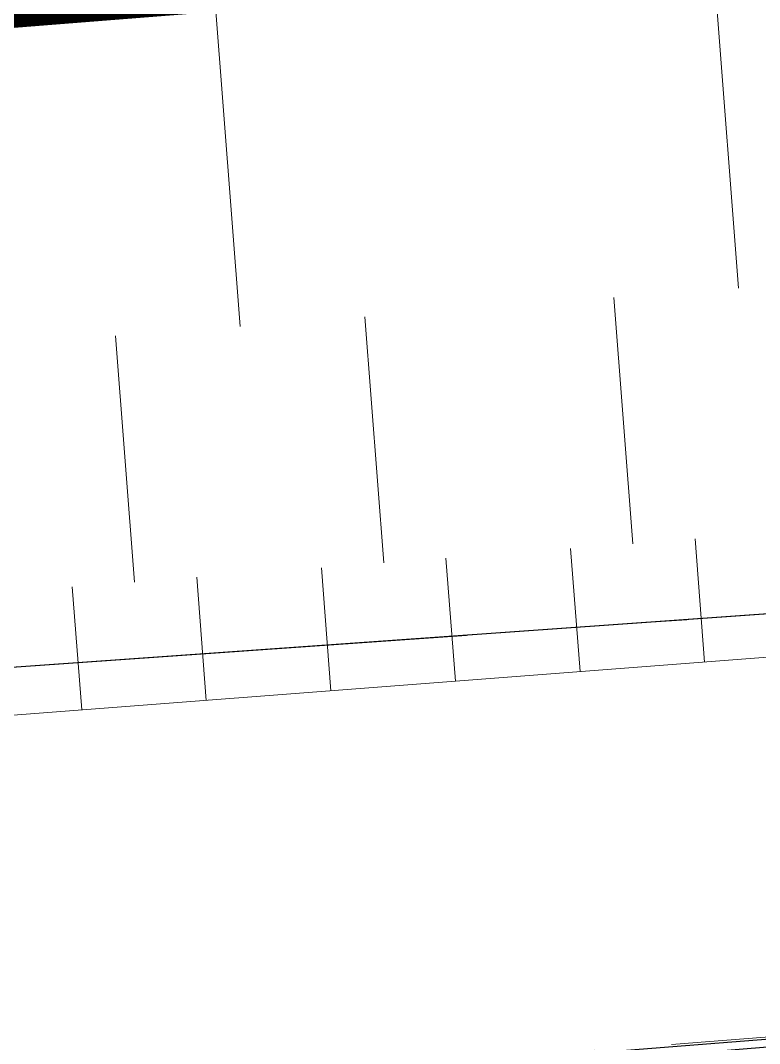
# Model space of a CAD drawing. Header units: metres. Extents: x 1851758 to 1852050, y 5187822 to 5188223.
# Drawn here: x 1851957.33 to 1851959.126, y 5187883.9 to 5187886.386 of the extents above; entities that cross this region are included whole.
import ezdxf

# ---------------------------------------------------------------- set-up
doc = ezdxf.new("R2010")
doc.units = ezdxf.units.M
doc.header["$LTSCALE"] = 2.5
for name, pattern in [('L18', [0.6, 0.4, -0.2]), ('L5', [1.15, 0.8, -0.175, 0, -0.175]), ('L8', [0.225, 0.15, -0.075])]:
    doc.linetypes.add(name, pattern=pattern)
for name, color, linetype, lineweight in [('PAR', 11, 'L5', 30), ('PAR_ALIGNT', 1, 'L18', 30), ('PRO_DEMOL_TAL', 34, 'CONTINUOUS', 20), ('PRO_DEMOL_TAL_HAC', 32, 'CONTINUOUS', 15), ('PRO_PAR_SURF', 157, 'CONTINUOUS', 20), ('VOI', 251, 'CONTINUOUS', 20)]:
    doc.layers.add(name, color=color, linetype=linetype, lineweight=lineweight)
doc.layers.add('PFM_VRD ET 2D', color=7, linetype='CONTINUOUS')
doc.layers.add('PRO_PAR_CONT_DA', color=40, linetype='CONTINUOUS', plot=False)

msp = doc.modelspace()

# ---------------------------------------------------------------- linework, layer by layer
at = {"layer": 'PAR', "flags": 128}
msp.add_lwpolyline([(1851757.77, 5187868.487), (1851833.6918, 5187875.6402), (1851863.5824, 5187878.1707), (1851981.4866, 5187886.528), (1851987.4718, 5187886.9522), (1852004.3774, 5187888.6518), (1852028.9496, 5187890.8198)], dxfattribs=at)
at = {"layer": 'PAR_ALIGNT', "ltscale": 2.5, "const_width": 0.25, "flags": 128}
msp.add_lwpolyline([(1851863.4796, 5187879.0507), (1851981.3715, 5187888.4018)], dxfattribs=at)
msp.add_lwpolyline([(1851863.4796, 5187879.0507), (1851981.3715, 5187888.4018)], dxfattribs=at)
at = {"layer": 'PFM_VRD ET 2D', "flags": 128}
msp.add_lwpolyline([(1851956.2753, 5187883.6546), (1851964.1803, 5187884.3084), (1851956.2724, 5187883.6825), (1851954.1944, 5187883.5219), (1851956.2753, 5187883.6546)], close=True, dxfattribs=at)
at = {"layer": 'PRO_DEMOL_TAL', "flags": 128}
msp.add_lwpolyline([(1851945.1351, 5187883.7407), (1851953.8454, 5187884.431), (1851969.8934, 5187885.6652, 0.04826), (1851974.4121, 5187886.4558)], format="xyb", dxfattribs=at)
at = {"layer": 'PRO_DEMOL_TAL_HAC'}
for p, q in [((1851959.0753, 5187885.7359), (1851959.0026, 5187886.6806)), ((1851957.8641, 5187885.6427), (1851957.7928, 5187886.5703)), ((1851958.8185, 5187885.1144), (1851958.7725, 5187885.7126)), ((1851958.2129, 5187885.0678), (1851958.1669, 5187885.666)), ((1851957.6073, 5187885.0212), (1851957.5613, 5187885.6195)), ((1851958.9929, 5187884.8269), (1851958.9699, 5187885.126)), ((1851958.6901, 5187884.8036), (1851958.6671, 5187885.1027)), ((1851958.3873, 5187884.7803), (1851958.3643, 5187885.0794)), ((1851957.7817, 5187884.7338), (1851957.7587, 5187885.0329)), ((1851958.0845, 5187884.757), (1851958.0615, 5187885.0562)), ((1851957.4789, 5187884.7105), (1851957.4559, 5187885.0096))]:
    msp.add_line(p, q, dxfattribs=at)
at = {"layer": 'PRO_PAR_CONT_DA', "flags": 128}
msp.add_lwpolyline([(1851863.5824, 5187878.1707), (1851981.4866, 5187886.528), (1851981.3715, 5187888.4018), (1851863.4796, 5187879.0507)], close=True, dxfattribs=at)
at = {"layer": 'PRO_PAR_SURF', "flags": 128}
for points in [[(1851977.7933, 5187946.6346), (1851981.4866, 5187886.528), (1851863.5824, 5187878.1707), (1851856.5917, 5187937.9836), (1851927.7207, 5187943.0606)], [(1851979.4592, 5187919.5236), (1851978.1813, 5187918.0657), (1851896.9596, 5187912.2309), (1851896.7804, 5187914.7245), (1851884.8113, 5187913.8647), (1851885.6711, 5187901.8955), (1851897.6403, 5187902.7554), (1851899.2249, 5187880.6971), (1851981.4866, 5187886.528)]]:
    msp.add_lwpolyline(points, close=True, dxfattribs=at)
at = {"layer": 'VOI', "linetype": 'L8', "flags": 128}
msp.add_lwpolyline([(1851976.6693, 5187885.3047), (1851970.013, 5187884.7629), (1851956.2715, 5187883.692), (1851953.8325, 5187883.4922), (1851936.7382, 5187882.1342), (1851919.7918, 5187880.7585), (1851910.7776, 5187880.0076), (1851904.8873, 5187879.5294), (1851887.0287, 5187878.0595), (1851868.9293, 5187876.6098), (1851862.6631, 5187876.1318), (1851857.1947, 5187875.6892), (1851855.6144, 5187875.5574)], dxfattribs=at)

doc.saveas('drawing.dxf')
